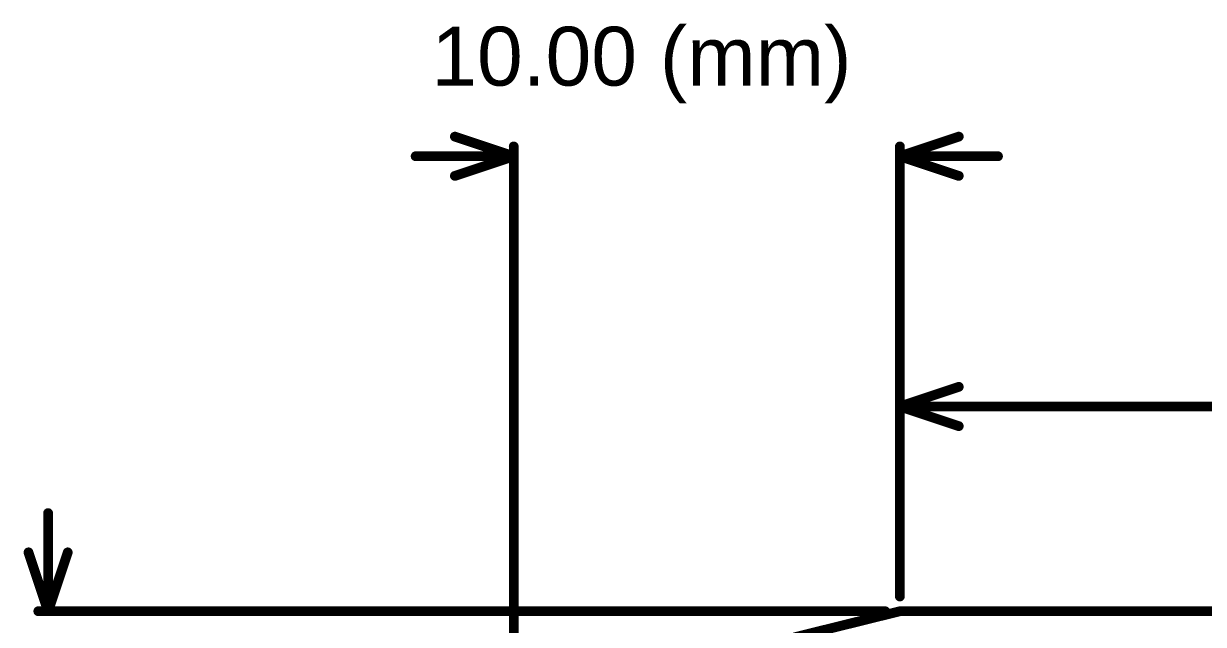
# Model space of a CAD drawing. Header units: millimetres. Extents: x -8 to 110, y -24 to 86.
# Drawn here: x -2.69 to 27.86, y 70.16 to 85.71 of the extents above; entities that cross this region are included whole.
import ezdxf

# ---------------------------------------------------------------- set-up
doc = ezdxf.new("R2010")
doc.units = ezdxf.units.MM
doc.layers.add('Mechanical1', color=6, linetype='Continuous')
doc.layers.add('Mechanical2', color=216, linetype='Continuous')
doc.styles.add('Arial', font='', dxfattribs={"height": 0.2})
doc.styles.get('Arial').set_extended_font_data('Arial')

msp = doc.modelspace()

# ---------------------------------------------------------------- linework, layer by layer
at = {"layer": 'Mechanical1', "const_width": 0.254}
for points in [[(8.476, 82.785), (10, 82.277)], [(20, 82.277), (21.524, 82.785)], [(10, 64.604), (10, 82.531)], [(20, 70.881), (20, 82.531)], [(7.46, 82.277), (10, 82.277)], [(8.476, 81.769), (10, 82.277)], [(20, 82.277), (21.524, 81.769)], [(20, 82.277), (22.54, 82.277)], [(20, 75.8), (21.524, 76.308)], [(20, 70.881), (20, 76.054)], [(20, 75.8), (21.524, 75.292)], [(20, 75.8), (32.331, 75.8)], [(-2.059, 70.5), (-2.059, 73.04)], [(-2.567, 72.024), (-2.059, 70.5)], [(-2.059, 70.5), (-1.551, 72.024)], [(-2.313, 70.5), (19.619, 70.5)]]:
    msp.add_lwpolyline(points, dxfattribs=at)
at = {"layer": 'Mechanical1', "const_width": 0.127}
for points in [[(8.412, 82.785, 1), (8.539, 82.785, 1)], [(21.461, 82.785, 1), (21.588, 82.785, 1)], [(9.936, 82.531, 1), (10.063, 82.531, 1)], [(19.936, 82.531, 1), (20.063, 82.531, 1)], [(7.396, 82.277, 1), (7.523, 82.277, 1)], [(9.936, 82.277, 1), (10.063, 82.277, 1)], [(9.936, 82.277, 1), (10.063, 82.277, 1)], [(9.936, 82.277, 1), (10.063, 82.277, 1)], [(19.936, 82.277, 1), (20.063, 82.277, 1)], [(19.936, 82.277, 1), (20.063, 82.277, 1)], [(19.936, 82.277, 1), (20.063, 82.277, 1)], [(22.477, 82.277, 1), (22.604, 82.277, 1)], [(8.412, 81.769, 1), (8.539, 81.769, 1)], [(21.461, 81.769, 1), (21.588, 81.769, 1)], [(21.461, 76.308, 1), (21.588, 76.308, 1)], [(19.936, 76.054, 1), (20.063, 76.054, 1)], [(19.936, 75.8, 1), (20.063, 75.8, 1)], [(19.936, 75.8, 1), (20.063, 75.8, 1)], [(19.936, 75.8, 1), (20.063, 75.8, 1)], [(21.461, 75.292, 1), (21.588, 75.292, 1)], [(-2.122, 73.04, 1), (-1.995, 73.04, 1)], [(-2.63, 72.024, 1), (-2.503, 72.024, 1)], [(-1.614, 72.024, 1), (-1.487, 72.024, 1)], [(19.936, 70.881, 1), (20.063, 70.881, 1)], [(19.936, 70.881, 1), (20.063, 70.881, 1)], [(-2.376, 70.5, 1), (-2.249, 70.5, 1)], [(-2.122, 70.5, 1), (-1.995, 70.5, 1)], [(-2.122, 70.5, 1), (-1.995, 70.5, 1)], [(-2.122, 70.5, 1), (-1.995, 70.5, 1)], [(19.556, 70.5, 1), (19.683, 70.5, 1)]]:
    msp.add_lwpolyline(points, format="xyb", close=True, dxfattribs=at)
at = {"layer": 'Mechanical2', "const_width": 0.254}
msp.add_lwpolyline([(3.25, 61.298, -0.152792), (20, 70.5)], format="xyb", dxfattribs=at)
msp.add_lwpolyline([(20, 70.5), (60, 70.5)], dxfattribs=at)
at = {"layer": 'Mechanical2', "const_width": 0.127}
msp.add_lwpolyline([(19.936, 70.5, 1), (20.063, 70.5, 1)], format="xyb", close=True, dxfattribs=at)
msp.add_lwpolyline([(19.936, 70.5, 1), (20.063, 70.5, 1)], format="xyb", close=True, dxfattribs=at)

# ---------------------------------------------------------------- texts
at = {"layer": 'Mechanical1', "style": 'Arial'}
msp.add_text('10.00 (mm)', height=1.524, dxfattribs=at).set_placement((7.865, 84.105))

doc.saveas('drawing.dxf')
